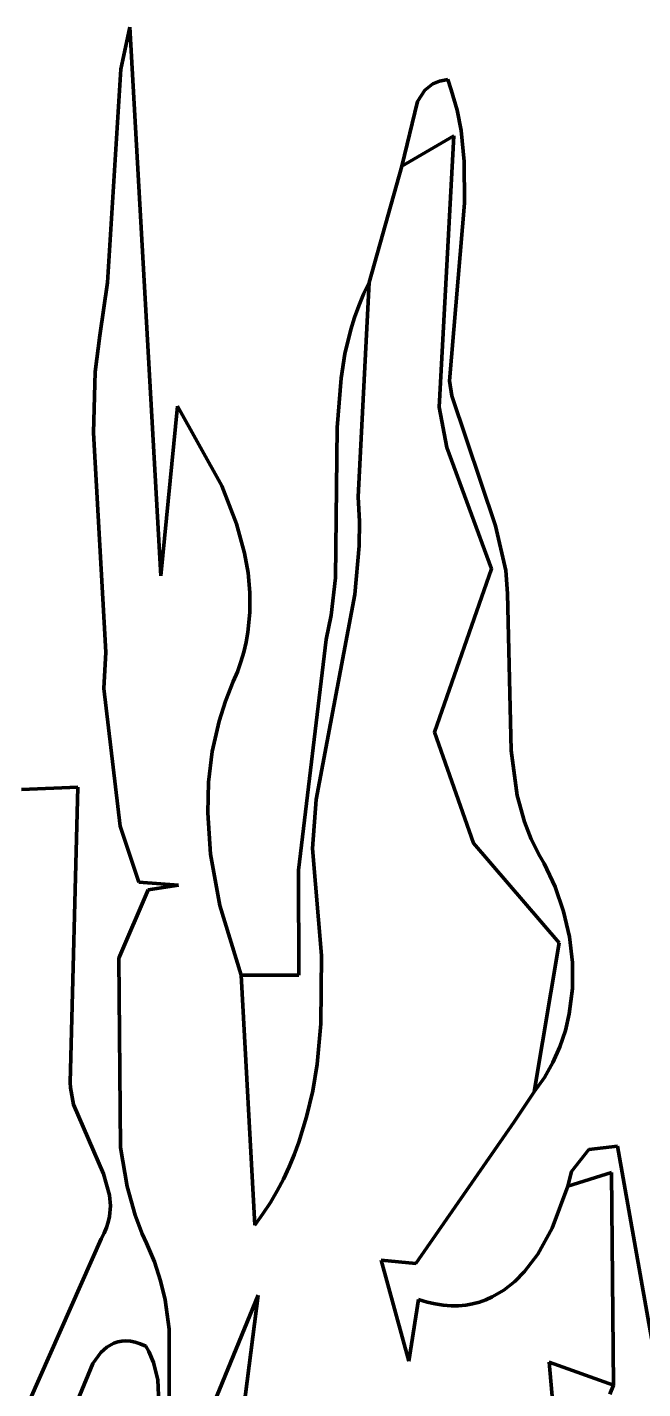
# Model space of a CAD drawing. Header units: millimetres. Extents: x 0 to 8.3, y 0 to 12.4.
# Drawn here: x 1.62 to 1.986, y 0.511 to 1.322 of the extents above; entities that cross this region are included whole.
import ezdxf

# ---------------------------------------------------------------- set-up
doc = ezdxf.new("R2010")
doc.units = ezdxf.units.MM
for name, color, linetype, lineweight in [('color#131313ff', 7, 'CONTINUOUS', 100), ('color#7c7c7cff', 7, 'CONTINUOUS', 100), ('color#c5c5c5ff', 7, 'CONTINUOUS', 100), ('color#ffffffff', 7, 'CONTINUOUS', 100)]:
    doc.layers.add(name, color=color, linetype=linetype, lineweight=lineweight)

msp = doc.modelspace()

# ---------------------------------------------------------------- linework, layer by layer
at = {"layer": 'color#131313ff'}
for p, q in [((1.68084, 1.32217), (1.67559, 1.29725)), ((1.69935, 0.99534), (1.68084, 1.32217)), ((1.67559, 1.29725), (1.66759, 1.17023)), ((1.86532, 1.29002), (1.86128, 1.28836)), ((1.87016, 1.29095), (1.86532, 1.29002)), ((1.87231, 1.28492), (1.87016, 1.29095)), ((1.85651, 1.28469), (1.85213, 1.278)), ((1.86128, 1.28836), (1.85651, 1.28469)), ((1.87574, 1.27281), (1.87231, 1.28492)), ((1.85213, 1.278), (1.84289, 1.23935)), ((1.87813, 1.26061), (1.87574, 1.27281)), ((1.88003, 1.24218), (1.87813, 1.26061)), ((1.88007, 1.21743), (1.88003, 1.24218)), ((1.84289, 1.23935), (1.82338, 1.17016)), ((1.87128, 1.11166), (1.88007, 1.21743)), ((1.66759, 1.17023), (1.663, 1.13866)), ((1.82338, 1.17016), (1.82007, 1.16323)), ((1.82007, 1.16323), (1.81716, 1.15624)), ((1.81716, 1.15624), (1.81462, 1.14919)), ((1.81462, 1.14919), (1.81243, 1.14209)), ((1.663, 1.13866), (1.66021, 1.11689)), ((1.81243, 1.14209), (1.80899, 1.12774)), ((1.80899, 1.12774), (1.80664, 1.11321)), ((1.66021, 1.11689), (1.65919, 1.08063)), ((1.80664, 1.11321), (1.80443, 1.08375)), ((1.87266, 1.10268), (1.87128, 1.11166)), ((1.70926, 1.09639), (1.69935, 0.99534)), ((1.73564, 1.04895), (1.70926, 1.09639)), ((1.8987, 1.02521), (1.87266, 1.10268)), ((1.65919, 1.08063), (1.6665, 0.95004)), ((1.80443, 1.08375), (1.80326, 0.99422)), ((1.74447, 1.02634), (1.73564, 1.04895)), ((1.74923, 1.00897), (1.74447, 1.02634)), ((1.90474, 0.99869), (1.8987, 1.02521)), ((1.75131, 0.99726), (1.74923, 1.00897)), ((1.90569, 0.98491), (1.90474, 0.99869)), ((1.7524, 0.98548), (1.75131, 0.99726)), ((1.80326, 0.99422), (1.8007, 0.97208)), ((1.75241, 0.97367), (1.7524, 0.98548)), ((1.90788, 0.89149), (1.90569, 0.98491)), ((1.75123, 0.96184), (1.75241, 0.97367)), ((1.8007, 0.97208), (1.79777, 0.95748)), ((1.75016, 0.95593), (1.75123, 0.96184)), ((1.79777, 0.95748), (1.78139, 0.82004)), ((1.6665, 0.95004), (1.66535, 0.92823)), ((1.747, 0.94415), (1.74875, 0.95003)), ((1.74875, 0.95003), (1.75016, 0.95593)), ((1.74489, 0.93828), (1.747, 0.94415)), ((1.7424, 0.93244), (1.74489, 0.93828)), ((1.66535, 0.92823), (1.67502, 0.84626)), ((1.73775, 0.92075), (1.7424, 0.93244)), ((1.734, 0.90889), (1.73775, 0.92075)), ((1.72999, 0.89085), (1.734, 0.90889)), ((1.72778, 0.87257), (1.72999, 0.89085)), ((1.91154, 0.86457), (1.90788, 0.89149)), ((1.64984, 0.86954), (1.61643, 0.86821)), ((1.64532, 0.69372), (1.64984, 0.86954)), ((1.72724, 0.85417), (1.72778, 0.87257)), ((1.91588, 0.84883), (1.91154, 0.86457)), ((1.72891, 0.82958), (1.72724, 0.85417)), ((1.67502, 0.84626), (1.68631, 0.81298)), ((1.91991, 0.83857), (1.91588, 0.84883)), ((1.92499, 0.82851), (1.91991, 0.83857)), ((1.73437, 0.79909), (1.72891, 0.82958)), ((1.92751, 0.82405), (1.92499, 0.82851)), ((1.78139, 0.82004), (1.78153, 0.75757)), ((1.93411, 0.8101), (1.92751, 0.82405)), ((1.68631, 0.81298), (1.70977, 0.81117)), ((1.70977, 0.81117), (1.69174, 0.80844)), ((1.69174, 0.80844), (1.67423, 0.7677)), ((1.93918, 0.79548), (1.93411, 0.8101)), ((1.74721, 0.75764), (1.73437, 0.79909)), ((1.94266, 0.7804), (1.93918, 0.79548)), ((1.94444, 0.76508), (1.94266, 0.7804)), ((1.67423, 0.7677), (1.67534, 0.65501)), ((1.94444, 0.74972), (1.94444, 0.76508)), ((1.78153, 0.75757), (1.74721, 0.75764)), ((1.94257, 0.73454), (1.94444, 0.74972)), ((1.94024, 0.72463), (1.94257, 0.73454)), ((1.93701, 0.71496), (1.94024, 0.72463)), ((1.93286, 0.70559), (1.93701, 0.71496)), ((1.92777, 0.69658), (1.93286, 0.70559)), ((1.64548, 0.69038), (1.64532, 0.69372)), ((1.64733, 0.68053), (1.64548, 0.69038)), ((1.9217, 0.688), (1.92777, 0.69658)), ((1.90965, 0.67031), (1.9217, 0.688)), ((1.66526, 0.63926), (1.64733, 0.68053)), ((1.85126, 0.58592), (1.90965, 0.67031)), ((1.67534, 0.65501), (1.6792, 0.63179)), ((1.95415, 0.65375), (1.94387, 0.64064)), ((1.97126, 0.65583), (1.95415, 0.65375)), ((1.99214, 0.5381), (1.97126, 0.65583)), ((1.94387, 0.64064), (1.9416, 0.63191)), ((1.66878, 0.62661), (1.66526, 0.63926)), ((1.6693, 0.62023), (1.66878, 0.62661)), ((1.6792, 0.63179), (1.684, 0.61471)), ((1.9416, 0.63191), (1.93239, 0.60691)), ((1.66876, 0.61378), (1.6693, 0.62023)), ((1.66696, 0.60726), (1.66803, 0.61053)), ((1.66803, 0.61053), (1.66876, 0.61378)), ((1.684, 0.61471), (1.68829, 0.60352)), ((1.6216, 0.50514), (1.66372, 0.60064)), ((1.66372, 0.60064), (1.66553, 0.60396)), ((1.66553, 0.60396), (1.66696, 0.60726)), ((1.68829, 0.60352), (1.69079, 0.59799)), ((1.93239, 0.60691), (1.92377, 0.59142)), ((1.69079, 0.59799), (1.69557, 0.58688)), ((1.69557, 0.58688), (1.69922, 0.5756)), ((1.84699, 0.52768), (1.83045, 0.5879)), ((1.83045, 0.5879), (1.85126, 0.58592)), ((1.92377, 0.59142), (1.91593, 0.58113)), ((1.91593, 0.58113), (1.91004, 0.57516)), ((1.69922, 0.5756), (1.70187, 0.56417)), ((1.9036, 0.57004), (1.8966, 0.5659)), ((1.91004, 0.57516), (1.9036, 0.57004)), ((1.70187, 0.56417), (1.70423, 0.54678)), ((1.85282, 0.56443), (1.84699, 0.52768)), ((1.85788, 0.56287), (1.85282, 0.56443)), ((1.86278, 0.56173), (1.85788, 0.56287)), ((1.86753, 0.561), (1.86278, 0.56173)), ((1.87213, 0.56066), (1.86753, 0.561)), ((1.87658, 0.56069), (1.87213, 0.56066)), ((1.88087, 0.56108), (1.87658, 0.56069)), ((1.88502, 0.56182), (1.88087, 0.56108)), ((1.88903, 0.56287), (1.88502, 0.56182)), ((1.89289, 0.56424), (1.88903, 0.56287)), ((1.8966, 0.5659), (1.89289, 0.56424)), ((1.70423, 0.54678), (1.7043, 0.50545)), ((1.66726, 0.5361), (1.6636, 0.53278)), ((1.67138, 0.53845), (1.66726, 0.5361)), ((1.67363, 0.53921), (1.67138, 0.53845)), ((1.67602, 0.53967), (1.67363, 0.53921)), ((1.67856, 0.5398), (1.67602, 0.53967)), ((1.68125, 0.53959), (1.67856, 0.5398)), ((1.6841, 0.53902), (1.68125, 0.53959)), ((1.68712, 0.53805), (1.6841, 0.53902)), ((1.69031, 0.53669), (1.68712, 0.53805)), ((1.6921, 0.53343), (1.69031, 0.53669)), ((1.6636, 0.53278), (1.65887, 0.52635)), ((1.69492, 0.5268), (1.6921, 0.53343)), ((1.65887, 0.52635), (1.64426, 0.49124)), ((1.69746, 0.51659), (1.69492, 0.5268)), ((1.69823, 0.5026), (1.69746, 0.51659))]:
    msp.add_line(p, q, dxfattribs=at)
at = {"layer": 'color#7c7c7cff'}
for p, q in [((1.86128, 1.28836), (1.86532, 1.29002)), ((1.86532, 1.29002), (1.87016, 1.29095)), ((1.87016, 1.29095), (1.87231, 1.28492)), ((1.85213, 1.278), (1.85651, 1.28469)), ((1.85651, 1.28469), (1.86128, 1.28836)), ((1.87231, 1.28492), (1.87574, 1.27281)), ((1.84289, 1.23935), (1.85213, 1.278)), ((1.87574, 1.27281), (1.87813, 1.26061)), ((1.87374, 1.25743), (1.84289, 1.23935)), ((1.86514, 1.09586), (1.87374, 1.25743)), ((1.87813, 1.26061), (1.88003, 1.24218)), ((1.88003, 1.24218), (1.88007, 1.21743)), ((1.88007, 1.21743), (1.87128, 1.11166)), ((1.82338, 1.17016), (1.81692, 1.04257)), ((1.82007, 1.16323), (1.82338, 1.17016)), ((1.81716, 1.15624), (1.82007, 1.16323)), ((1.81462, 1.14919), (1.81716, 1.15624)), ((1.81243, 1.14209), (1.81462, 1.14919)), ((1.80899, 1.12774), (1.81243, 1.14209)), ((1.80664, 1.11321), (1.80899, 1.12774)), ((1.80443, 1.08375), (1.80664, 1.11321)), ((1.87128, 1.11166), (1.87266, 1.10268)), ((1.86974, 1.0719), (1.86514, 1.09586)), ((1.87266, 1.10268), (1.8987, 1.02521)), ((1.80326, 0.99422), (1.80443, 1.08375)), ((1.89631, 0.99957), (1.86974, 1.0719)), ((1.81692, 1.04257), (1.81768, 1.02787)), ((1.81768, 1.02787), (1.8175, 1.01327)), ((1.8987, 1.02521), (1.90474, 0.99869)), ((1.8175, 1.01327), (1.81484, 0.98431)), ((1.86222, 0.90238), (1.89631, 0.99957)), ((1.90474, 0.99869), (1.90569, 0.98491)), ((1.8007, 0.97208), (1.80326, 0.99422)), ((1.81484, 0.98431), (1.79192, 0.86225)), ((1.90569, 0.98491), (1.90788, 0.89149)), ((1.79777, 0.95748), (1.8007, 0.97208)), ((1.78139, 0.82004), (1.79777, 0.95748)), ((1.88553, 0.83625), (1.86222, 0.90238)), ((1.90788, 0.89149), (1.91154, 0.86457)), ((1.79192, 0.86225), (1.78957, 0.83312)), ((1.91154, 0.86457), (1.91588, 0.84883)), ((1.91588, 0.84883), (1.91991, 0.83857)), ((1.93656, 0.77682), (1.88553, 0.83625)), ((1.91991, 0.83857), (1.92499, 0.82851)), ((1.78957, 0.83312), (1.79492, 0.76931)), ((1.92499, 0.82851), (1.92751, 0.82405)), ((1.78153, 0.75757), (1.78139, 0.82004)), ((1.92751, 0.82405), (1.93411, 0.8101)), ((1.93411, 0.8101), (1.93918, 0.79548)), ((1.93918, 0.79548), (1.94266, 0.7804)), ((1.94266, 0.7804), (1.94444, 0.76508)), ((1.9217, 0.688), (1.93656, 0.77682)), ((1.79492, 0.76931), (1.79463, 0.72869)), ((1.94444, 0.76508), (1.94444, 0.74972)), ((1.75536, 0.60877), (1.74721, 0.75764)), ((1.74721, 0.75764), (1.78153, 0.75757)), ((1.94444, 0.74972), (1.94257, 0.73454)), ((1.94257, 0.73454), (1.94024, 0.72463)), ((1.79463, 0.72869), (1.79235, 0.70459)), ((1.94024, 0.72463), (1.93701, 0.71496)), ((1.93701, 0.71496), (1.93286, 0.70559)), ((1.93286, 0.70559), (1.92777, 0.69658)), ((1.79235, 0.70459), (1.78975, 0.68878)), ((1.92777, 0.69658), (1.9217, 0.688)), ((1.78975, 0.68878), (1.78617, 0.67325)), ((1.78617, 0.67325), (1.78151, 0.65808)), ((1.78151, 0.65808), (1.77875, 0.65065)), ((1.77875, 0.65065), (1.77568, 0.64334)), ((1.94387, 0.64064), (1.95415, 0.65375)), ((1.95415, 0.65375), (1.97126, 0.65583)), ((1.97126, 0.65583), (1.99214, 0.5381)), ((1.77568, 0.64334), (1.7723, 0.63614)), ((1.9416, 0.63191), (1.94387, 0.64064)), ((1.7723, 0.63614), (1.76859, 0.62908)), ((1.96774, 0.64006), (1.9416, 0.63191)), ((1.9688, 0.51347), (1.96774, 0.64006)), ((1.76859, 0.62908), (1.76454, 0.62216)), ((1.76454, 0.62216), (1.76013, 0.61538)), ((1.76013, 0.61538), (1.75536, 0.60877)), ((1.70667, 0.44333), (1.75728, 0.56703)), ((1.75728, 0.56703), (1.74187, 0.44554)), ((1.96675, 0.5081), (1.9688, 0.51347))]:
    msp.add_line(p, q, dxfattribs=at)
at = {"layer": 'color#c5c5c5ff'}
for p, q in [((1.93062, 0.52701), (1.9688, 0.51347)), ((1.9391, 0.42826), (1.93062, 0.52701)), ((1.9688, 0.51347), (1.96675, 0.5081))]:
    msp.add_line(p, q, dxfattribs=at)
at = {"layer": 'color#ffffffff'}
for p, q in [((1.67559, 1.29725), (1.68084, 1.32217)), ((1.68084, 1.32217), (1.69935, 0.99534)), ((1.66759, 1.17023), (1.67559, 1.29725)), ((1.84289, 1.23935), (1.87374, 1.25743)), ((1.87374, 1.25743), (1.86514, 1.09586)), ((1.82338, 1.17016), (1.84289, 1.23935)), ((1.663, 1.13866), (1.66759, 1.17023)), ((1.81692, 1.04257), (1.82338, 1.17016)), ((1.66021, 1.11689), (1.663, 1.13866)), ((1.65919, 1.08063), (1.66021, 1.11689)), ((1.69935, 0.99534), (1.70926, 1.09639)), ((1.70926, 1.09639), (1.73564, 1.04895)), ((1.86514, 1.09586), (1.86974, 1.0719)), ((1.6665, 0.95004), (1.65919, 1.08063)), ((1.86974, 1.0719), (1.89631, 0.99957)), ((1.73564, 1.04895), (1.74447, 1.02634)), ((1.81768, 1.02787), (1.81692, 1.04257)), ((1.74447, 1.02634), (1.74923, 1.00897)), ((1.8175, 1.01327), (1.81768, 1.02787)), ((1.74923, 1.00897), (1.75131, 0.99726)), ((1.81484, 0.98431), (1.8175, 1.01327)), ((1.89631, 0.99957), (1.86222, 0.90238)), ((1.75131, 0.99726), (1.7524, 0.98548)), ((1.7524, 0.98548), (1.75241, 0.97367)), ((1.79192, 0.86225), (1.81484, 0.98431)), ((1.75241, 0.97367), (1.75123, 0.96184)), ((1.75123, 0.96184), (1.75016, 0.95593)), ((1.66535, 0.92823), (1.6665, 0.95004)), ((1.74875, 0.95003), (1.747, 0.94415)), ((1.75016, 0.95593), (1.74875, 0.95003)), ((1.747, 0.94415), (1.74489, 0.93828)), ((1.74489, 0.93828), (1.7424, 0.93244)), ((1.67502, 0.84626), (1.66535, 0.92823)), ((1.7424, 0.93244), (1.73775, 0.92075)), ((1.73775, 0.92075), (1.734, 0.90889)), ((1.734, 0.90889), (1.72999, 0.89085)), ((1.86222, 0.90238), (1.88553, 0.83625)), ((1.72999, 0.89085), (1.72778, 0.87257)), ((1.61643, 0.86821), (1.64984, 0.86954)), ((1.64984, 0.86954), (1.64532, 0.69372)), ((1.72778, 0.87257), (1.72724, 0.85417)), ((1.78957, 0.83312), (1.79192, 0.86225)), ((1.72724, 0.85417), (1.72891, 0.82958)), ((1.68631, 0.81298), (1.67502, 0.84626)), ((1.88553, 0.83625), (1.93656, 0.77682)), ((1.72891, 0.82958), (1.73437, 0.79909)), ((1.79492, 0.76931), (1.78957, 0.83312)), ((1.70977, 0.81117), (1.68631, 0.81298)), ((1.69174, 0.80844), (1.70977, 0.81117)), ((1.67423, 0.7677), (1.69174, 0.80844)), ((1.73437, 0.79909), (1.74721, 0.75764)), ((1.93656, 0.77682), (1.9217, 0.688)), ((1.67534, 0.65501), (1.67423, 0.7677)), ((1.79463, 0.72869), (1.79492, 0.76931)), ((1.74721, 0.75764), (1.75536, 0.60877)), ((1.79235, 0.70459), (1.79463, 0.72869)), ((1.78975, 0.68878), (1.79235, 0.70459)), ((1.64532, 0.69372), (1.64548, 0.69038)), ((1.64548, 0.69038), (1.64733, 0.68053)), ((1.78617, 0.67325), (1.78975, 0.68878)), ((1.9217, 0.688), (1.90965, 0.67031)), ((1.64733, 0.68053), (1.66526, 0.63926)), ((1.78151, 0.65808), (1.78617, 0.67325)), ((1.90965, 0.67031), (1.85126, 0.58592)), ((1.77875, 0.65065), (1.78151, 0.65808)), ((1.6792, 0.63179), (1.67534, 0.65501)), ((1.77568, 0.64334), (1.77875, 0.65065)), ((1.7723, 0.63614), (1.77568, 0.64334)), ((1.66526, 0.63926), (1.66878, 0.62661)), ((1.76859, 0.62908), (1.7723, 0.63614)), ((1.9416, 0.63191), (1.96774, 0.64006)), ((1.96774, 0.64006), (1.9688, 0.51347)), ((1.66878, 0.62661), (1.6693, 0.62023)), ((1.684, 0.61471), (1.6792, 0.63179)), ((1.76454, 0.62216), (1.76859, 0.62908)), ((1.93239, 0.60691), (1.9416, 0.63191)), ((1.6693, 0.62023), (1.66876, 0.61378)), ((1.76013, 0.61538), (1.76454, 0.62216)), ((1.66803, 0.61053), (1.66696, 0.60726)), ((1.66876, 0.61378), (1.66803, 0.61053)), ((1.68829, 0.60352), (1.684, 0.61471)), ((1.75536, 0.60877), (1.76013, 0.61538)), ((1.66372, 0.60064), (1.6216, 0.50514)), ((1.66553, 0.60396), (1.66372, 0.60064)), ((1.66696, 0.60726), (1.66553, 0.60396)), ((1.69079, 0.59799), (1.68829, 0.60352)), ((1.92377, 0.59142), (1.93239, 0.60691)), ((1.69557, 0.58688), (1.69079, 0.59799)), ((1.69922, 0.5756), (1.69557, 0.58688)), ((1.85126, 0.58592), (1.83045, 0.5879)), ((1.83045, 0.5879), (1.84699, 0.52768)), ((1.91593, 0.58113), (1.92377, 0.59142)), ((1.91004, 0.57516), (1.91593, 0.58113)), ((1.70187, 0.56417), (1.69922, 0.5756)), ((1.8966, 0.5659), (1.9036, 0.57004)), ((1.9036, 0.57004), (1.91004, 0.57516)), ((1.70423, 0.54678), (1.70187, 0.56417)), ((1.75728, 0.56703), (1.70667, 0.44333)), ((1.74187, 0.44554), (1.75728, 0.56703)), ((1.84699, 0.52768), (1.85282, 0.56443)), ((1.85282, 0.56443), (1.85788, 0.56287)), ((1.85788, 0.56287), (1.86278, 0.56173)), ((1.86278, 0.56173), (1.86753, 0.561)), ((1.86753, 0.561), (1.87213, 0.56066)), ((1.87213, 0.56066), (1.87658, 0.56069)), ((1.87658, 0.56069), (1.88087, 0.56108)), ((1.88087, 0.56108), (1.88502, 0.56182)), ((1.88502, 0.56182), (1.88903, 0.56287)), ((1.88903, 0.56287), (1.89289, 0.56424)), ((1.89289, 0.56424), (1.8966, 0.5659)), ((1.7043, 0.50545), (1.70423, 0.54678)), ((1.6636, 0.53278), (1.66726, 0.5361)), ((1.66726, 0.5361), (1.67138, 0.53845)), ((1.67138, 0.53845), (1.67363, 0.53921)), ((1.67363, 0.53921), (1.67602, 0.53967)), ((1.67602, 0.53967), (1.67856, 0.5398)), ((1.67856, 0.5398), (1.68125, 0.53959)), ((1.68125, 0.53959), (1.6841, 0.53902)), ((1.6841, 0.53902), (1.68712, 0.53805)), ((1.68712, 0.53805), (1.69031, 0.53669)), ((1.69031, 0.53669), (1.6921, 0.53343)), ((1.65887, 0.52635), (1.6636, 0.53278)), ((1.6921, 0.53343), (1.69492, 0.5268)), ((1.64426, 0.49124), (1.65887, 0.52635)), ((1.69492, 0.5268), (1.69746, 0.51659)), ((1.9688, 0.51347), (1.93062, 0.52701)), ((1.93062, 0.52701), (1.9391, 0.42826)), ((1.69746, 0.51659), (1.69823, 0.5026))]:
    msp.add_line(p, q, dxfattribs=at)

doc.saveas('drawing.dxf')
